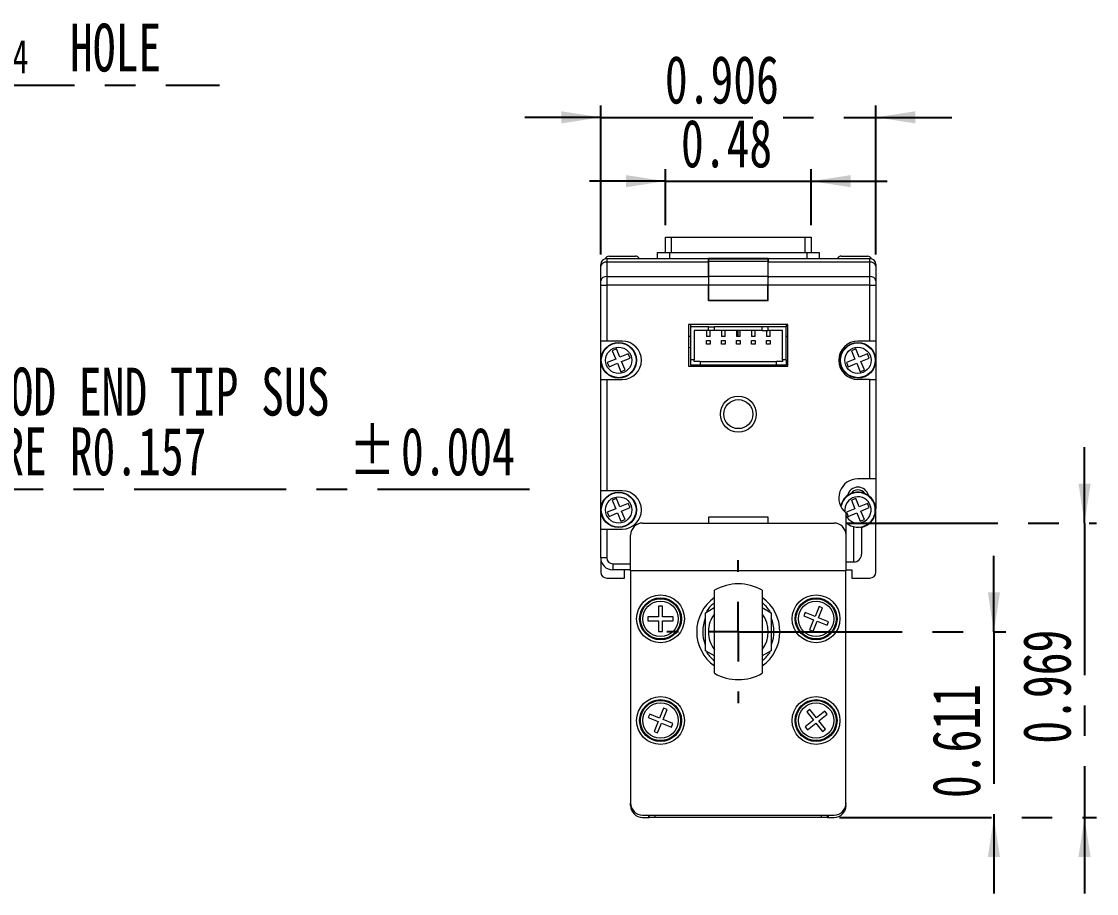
# Paper-space layout '시트2_ENG' of a CAD drawing. Header units: inches. Extents: x 0.2 to 16.3, y 0.2 to 11.5.
# Drawn here: x 9.967 to 13.504, y 6.301 to 9.17 of the extents above; entities that cross this region are included whole.
import ezdxf

# ---------------------------------------------------------------- set-up
doc = ezdxf.new("R2010")
doc.units = ezdxf.units.IN
doc.header["$MEASUREMENT"] = 0
doc.linetypes.add('CENTERX2', pattern=[0.8, 0.5, -0.1, 0.1, -0.1])
doc.layers.add('CENTER_LINE', color=7, linetype='CENTERX2')
doc.styles.add('SLDTEXTSTYLE0', font='TXT', dxfattribs={"width": 0.7})
doc.dimstyles.new('SLDDIMSTYLE11', dxfattribs={"dimtxt": 0.15748, "dimasz": 0.13, "dimexe": 0, "dimexo": 0.0625, "dimgap": 0.03937, "dimtad": 0, "dimtih": 1, "dimtoh": 1, "dimdec": 3, "dimrnd": 1e-09, "dimdsep": 46, "dimtxsty": 'SLDTEXTSTYLE0', "dimsah": 1, "dimcen": 0, "dimadec": 0, "dimazin": 2, "dimtol": 1, "dimtp": 0.003937, "dimtm": 0.003937, "dimtfac": 1, "dimtdec": 3, "dimtmove": 0, "dimatfit": 3, "dimfxl": 1, "dimfrac": 2, "dimtolj": 1, "dimarcsym": 0})
doc.dimstyles.new('SLDDIMSTYLE14', dxfattribs={"dimtxt": 0.15748, "dimasz": 0.13, "dimexe": 0, "dimexo": 0.0625, "dimgap": 0.03937, "dimtad": 0, "dimtih": 1, "dimtoh": 1, "dimdec": 3, "dimrnd": 1e-09, "dimzin": 12, "dimdsep": 46, "dimtxsty": 'SLDTEXTSTYLE0', "dimsah": 1, "dimcen": 0, "dimadec": 0, "dimazin": 3, "dimtfac": 1, "dimtdec": 3, "dimtofl": 0, "dimtmove": 0, "dimatfit": 3, "dimfxl": 1, "dimfrac": 2, "dimtolj": 1, "dimtzin": 12, "dimarcsym": 0})
doc.dimstyles.new('SLDDIMSTYLE4', dxfattribs={"dimtxt": 0.15748, "dimasz": 0.13, "dimexe": 0, "dimexo": 0.0625, "dimgap": 0.03937, "dimtad": 1, "dimdec": 3, "dimrnd": 1e-09, "dimdsep": 46, "dimtxsty": 'SLDTEXTSTYLE0', "dimsah": 1, "dimcen": 0.09, "dimadec": 0, "dimazin": 2, "dimtfac": 1, "dimtdec": 3, "dimtmove": 0, "dimatfit": 0, "dimfxl": 1, "dimfrac": 2, "dimtolj": 1, "dimtzin": 12, "dimarcsym": 0})

# ---------------------------------------------------------------- blocks, each defined once
blk = doc.blocks.new('_D_53')
at = {"layer": 'CENTER_LINE'}
for p, q in [((8.3132, 7.2209), (8.8416, 8.96)), ((8.8416, 8.96), (10.6182, 8.96)), ((8.2777, 7.1041), (8.3132, 7.2209)), ((8.2777, 7.1041), (8.2051, 6.8649))]:
    blk.add_line(p, q, dxfattribs=at)
for points in [[(8.3132, 7.2209), (8.3701, 7.3395), (8.3319, 7.3511)], [(8.2777, 7.1041), (8.2208, 6.9856), (8.2591, 6.9739)]]:
    blk.add_solid(points, dxfattribs=at)
at = {"layer": 'CENTER_LINE', "attachment_point": 1, "style": 'SLDTEXTSTYLE0'}
for s, insert, char_height in [('%%c', (8.9041, 9.163), 0.15748), ('HOLE', (10.1266, 9.163), 0.15748), ('0.122', (9.0785, 9.163), 0.15748), ('±0.004', (9.6224, 9.1099), 0.11024)]:
    blk.add_mtext(s, dxfattribs=dict(at, insert=insert, char_height=char_height))
blk = doc.blocks.new('_D_54')
at = {"layer": 'CENTER_LINE'}
for p, q in [((12.0856, 8.5003), (12.0856, 8.684)), ((12.5659, 8.5003), (12.5659, 8.684)), ((12.0856, 8.6447), (11.8356, 8.6447)), ((12.0856, 8.6447), (12.5659, 8.6447)), ((12.5659, 8.6447), (12.8159, 8.6447))]:
    blk.add_line(p, q, dxfattribs=at)
for points in [[(12.0856, 8.6447), (11.9556, 8.6647), (11.9556, 8.6247)], [(12.5659, 8.6447), (12.6959, 8.6247), (12.6959, 8.6647)]]:
    blk.add_solid(points, dxfattribs=at)
at = {"layer": 'CENTER_LINE', "insert": (12.137, 8.8477), "char_height": 0.15748, "attachment_point": 1, "style": 'SLDTEXTSTYLE0'}
blk.add_mtext('0.48', dxfattribs=at)
blk = doc.blocks.new('_D_55')
at = {"layer": 'CENTER_LINE'}
for p, q in [((11.873, 8.404), (11.873, 8.894)), ((12.7785, 8.404), (12.7785, 8.894)), ((11.873, 8.8546), (11.623, 8.8546)), ((11.873, 8.8546), (12.7785, 8.8546)), ((12.7785, 8.8546), (13.0285, 8.8546))]:
    blk.add_line(p, q, dxfattribs=at)
for points in [[(11.873, 8.8546), (11.743, 8.8746), (11.743, 8.8346)], [(12.7785, 8.8546), (12.9085, 8.8346), (12.9085, 8.8746)]]:
    blk.add_solid(points, dxfattribs=at)
at = {"layer": 'CENTER_LINE', "insert": (12.0842, 9.0576), "char_height": 0.15748, "attachment_point": 1, "style": 'SLDTEXTSTYLE0'}
blk.add_mtext('0.906', dxfattribs=at)
blk = doc.blocks.new('_D_56')
at = {"layer": 'CENTER_LINE'}
for p, q in [((13.465, 7.52), (13.465, 7.77)), ((12.68, 7.52), (13.5043, 7.52)), ((13.465, 7.52), (13.465, 6.5515)), ((12.6584, 6.5515), (13.5043, 6.5515)), ((13.465, 6.5515), (13.465, 6.3015))]:
    blk.add_line(p, q, dxfattribs=at)
for points in [[(13.465, 7.52), (13.485, 7.65), (13.445, 7.65)], [(13.465, 6.5515), (13.445, 6.4215), (13.485, 6.4215)]]:
    blk.add_solid(points, dxfattribs=at)
at = {"layer": 'CENTER_LINE', "insert": (13.262, 6.7943), "char_height": 0.15748, "attachment_point": 1, "rotation": 90, "style": 'SLDTEXTSTYLE0'}
blk.add_mtext('0.969', dxfattribs=at)
blk = doc.blocks.new('_D_57')
at = {"layer": 'CENTER_LINE'}
for p, q in [((13.1668, 7.1625), (13.1668, 7.4125)), ((12.3651, 7.1625), (13.2061, 7.1625)), ((13.1668, 7.1625), (13.1668, 6.5515)), ((12.6584, 6.5515), (13.2061, 6.5515)), ((13.1668, 6.5515), (13.1668, 6.3015))]:
    blk.add_line(p, q, dxfattribs=at)
for points in [[(13.1668, 7.1625), (13.1868, 7.2925), (13.1468, 7.2925)], [(13.1668, 6.5515), (13.1468, 6.4215), (13.1868, 6.4215)]]:
    blk.add_solid(points, dxfattribs=at)
at = {"layer": 'CENTER_LINE', "insert": (12.9638, 6.6155), "char_height": 0.15748, "attachment_point": 1, "rotation": 90, "style": 'SLDTEXTSTYLE0'}
blk.add_mtext('0.611', dxfattribs=at)
blk = doc.blocks.new('SW_CENTERMARKSYMBOL_15')
at = {"layer": 'CENTER_LINE', "color": 0}
for p, q in [((0, 0.1969), (0, 0.2354)), ((0, 0), (0, 0.0984)), ((-0.1969, 0), (-0.2354, 0)), ((0, 0), (-0.0984, 0)), ((0, 0), (0, -0.0984)), ((0, 0), (0.0984, 0)), ((0.1969, 0), (0.2354, 0)), ((0, -0.1969), (0, -0.2354))]:
    blk.add_line(p, q, dxfattribs=at)
blk = doc.blocks.new('_D_70')
at = {"layer": 'CENTER_LINE'}
for p, q in [((9.3462, 7.2989), (9.5382, 7.6315)), ((9.5382, 7.6315), (11.7005, 7.6315)), ((9.2674, 7.1625), (9.3462, 7.2989))]:
    blk.add_line(p, q, dxfattribs=at)
blk.add_solid([(9.3462, 7.2989), (9.4285, 7.4015), (9.3938, 7.4215)], dxfattribs=at)
at = {"layer": 'CENTER_LINE', "char_height": 0.15748, "attachment_point": 1, "style": 'SLDTEXTSTYLE0'}
for s, insert in [('ROD END TIP SUS', (9.8557, 8.0313)), ('SPHERE R0.157', (9.6007, 7.8345)), ('%%p', (11.0464, 7.8345)), ('0.004', (11.2156, 7.8345))]:
    blk.add_mtext(s, dxfattribs=dict(at, insert=insert))

psp = doc.layouts.new('시트2_ENG')

# ---------------------------------------------------------------- linework, layer by layer
at = {"color": 7, "linetype": 'Continuous', "lineweight": 18}
for p, q in [((12.0856, 8.4098), (12.0856, 8.4609)), ((12.0856, 8.4609), (12.1052, 8.4609)), ((12.1052, 8.4609), (12.5462, 8.4609)), ((12.5462, 8.4609), (12.5659, 8.4609)), ((12.5659, 8.4609), (12.5659, 8.4098)), ((11.8926, 8.3901), (11.8926, 8.3785)), ((11.8926, 8.3901), (12.2273, 8.3901)), ((11.9005, 8.398), (11.9076, 8.398)), ((11.9076, 8.398), (11.9872, 8.398)), ((12.06, 8.3901), (12.06, 8.4098)), ((12.06, 8.4098), (12.0993, 8.4098)), ((12.0993, 8.4098), (12.0993, 8.3901)), ((12.0993, 8.4098), (12.5521, 8.4098)), ((12.4241, 8.3901), (12.2273, 8.3901)), ((12.2282, 8.3901), (12.2273, 8.3883)), ((12.2273, 8.3901), (12.2273, 8.3785)), ((12.2273, 8.3883), (12.2274, 8.388)), ((12.424, 8.388), (12.2274, 8.388)), ((12.2282, 8.3901), (12.4233, 8.3901)), ((12.4233, 8.3901), (12.4241, 8.3883)), ((12.4241, 8.3883), (12.424, 8.388)), ((12.4241, 8.3901), (12.7588, 8.3901)), ((12.4241, 8.3785), (12.4241, 8.3901)), ((12.5521, 8.3901), (12.5521, 8.4098)), ((12.5521, 8.4098), (12.5915, 8.4098)), ((12.5915, 8.4098), (12.5915, 8.3901)), ((12.6643, 8.398), (12.6713, 8.398)), ((12.6713, 8.398), (12.7509, 8.398)), ((12.7588, 8.3785), (12.7588, 8.3901)), ((11.873, 8.3646), (11.873, 8.3704)), ((11.873, 8.3168), (11.873, 8.3646)), ((11.8926, 8.3785), (11.8926, 8.3307)), ((12.2273, 8.3785), (11.8926, 8.3785)), ((12.2273, 8.3785), (12.2273, 8.3307)), ((12.228, 8.3307), (12.2276, 8.38)), ((12.4238, 8.38), (12.2276, 8.38)), ((12.4234, 8.3307), (12.4238, 8.38)), ((12.7588, 8.3785), (12.4241, 8.3785)), ((12.4241, 8.3307), (12.4241, 8.3785)), ((12.7588, 8.3307), (12.7588, 8.3785)), ((12.7785, 8.3704), (12.7785, 8.3646)), ((12.7785, 8.3646), (12.7785, 8.3168)), ((11.873, 8.3029), (11.873, 8.3168)), ((11.8926, 8.3307), (11.8926, 8.3029)), ((11.8926, 8.3307), (12.2273, 8.3307)), ((12.2273, 8.3307), (12.2273, 8.3029)), ((12.4234, 8.3307), (12.228, 8.3307)), ((12.4241, 8.3307), (12.7588, 8.3307)), ((12.4241, 8.3029), (12.4241, 8.3307)), ((12.7588, 8.3029), (12.7588, 8.3307)), ((12.7785, 8.3168), (12.7785, 8.3029)), ((11.873, 8.1184), (11.873, 8.3029)), ((11.873, 8.3029), (11.8926, 8.3029)), ((11.8926, 8.3029), (11.8926, 8.1184)), ((12.2273, 8.3029), (11.8926, 8.3029)), ((12.2273, 8.3029), (12.2273, 8.2523)), ((12.2275, 8.272), (12.2273, 8.2953)), ((12.4233, 8.3029), (12.2281, 8.3029)), ((12.2281, 8.2523), (12.2281, 8.3029)), ((12.4233, 8.2523), (12.4233, 8.3029)), ((12.4239, 8.272), (12.4241, 8.2953)), ((12.4241, 8.2523), (12.4241, 8.3029)), ((12.7588, 8.3029), (12.4241, 8.3029)), ((12.7588, 8.3029), (12.7785, 8.3029)), ((12.7588, 8.1184), (12.7588, 8.3029)), ((12.7785, 8.3029), (12.7785, 8.1184)), ((12.2276, 8.272), (12.2273, 8.272)), ((12.2273, 8.2523), (12.4241, 8.2523)), ((12.2276, 8.2523), (12.2276, 8.272)), ((12.4233, 8.2523), (12.2281, 8.2523)), ((12.4238, 8.2523), (12.4238, 8.272)), ((12.4238, 8.272), (12.4241, 8.272)), ((12.4891, 8.1735), (12.1623, 8.1735)), ((12.1623, 8.1735), (12.1623, 8.0357)), ((12.1682, 8.1735), (12.1682, 8.1657)), ((12.4832, 8.1735), (12.4832, 8.1657)), ((12.4891, 8.0357), (12.4891, 8.1735)), ((12.1682, 8.1657), (12.1682, 8.0574)), ((12.2273, 8.1657), (12.1682, 8.1657)), ((12.18, 8.1539), (12.18, 8.0574)), ((12.2273, 8.1539), (12.18, 8.1539)), ((12.2214, 8.1539), (12.2214, 8.1342)), ((12.2273, 8.1539), (12.2273, 8.1657)), ((12.2273, 8.1657), (12.247, 8.1657)), ((12.247, 8.1539), (12.2273, 8.1539)), ((12.2332, 8.1342), (12.2332, 8.1539)), ((12.247, 8.1539), (12.247, 8.1657)), ((12.4045, 8.1657), (12.247, 8.1657)), ((12.4045, 8.1539), (12.247, 8.1539)), ((12.2706, 8.1539), (12.2706, 8.1342)), ((12.2824, 8.1342), (12.2824, 8.1539)), ((12.3198, 8.1539), (12.3198, 8.1342)), ((12.3316, 8.1342), (12.3316, 8.1539)), ((12.369, 8.1539), (12.369, 8.1342)), ((12.3808, 8.1342), (12.3808, 8.1539)), ((12.4045, 8.1539), (12.4045, 8.1657)), ((12.4241, 8.1657), (12.4045, 8.1657)), ((12.4045, 8.1539), (12.4241, 8.1539)), ((12.4182, 8.1539), (12.4182, 8.1342)), ((12.4241, 8.1539), (12.4241, 8.1657)), ((12.4832, 8.1657), (12.4241, 8.1657)), ((12.4714, 8.1539), (12.4241, 8.1539)), ((12.43, 8.1342), (12.43, 8.1539)), ((12.4714, 8.0574), (12.4714, 8.1539)), ((12.4832, 8.0574), (12.4832, 8.1657)), ((11.8926, 8.1184), (11.873, 8.1184)), ((11.873, 7.9924), (11.873, 8.1184)), ((11.9438, 8.1184), (11.8926, 8.1184)), ((12.1682, 8.1342), (12.1623, 8.1342)), ((12.2332, 8.1342), (12.2214, 8.1342)), ((12.2214, 8.1086), (12.2214, 8.1204)), ((12.2214, 8.1204), (12.2332, 8.1204)), ((12.2332, 8.1086), (12.2214, 8.1086)), ((12.2332, 8.1204), (12.2332, 8.1086)), ((12.2824, 8.1342), (12.2706, 8.1342)), ((12.2706, 8.1204), (12.2824, 8.1204)), ((12.2706, 8.1086), (12.2706, 8.1204)), ((12.2824, 8.1086), (12.2706, 8.1086)), ((12.2824, 8.1204), (12.2824, 8.1086)), ((12.3316, 8.1342), (12.3198, 8.1342)), ((12.3198, 8.1086), (12.3198, 8.1204)), ((12.3198, 8.1204), (12.3316, 8.1204)), ((12.3316, 8.1086), (12.3198, 8.1086)), ((12.3316, 8.1204), (12.3316, 8.1086)), ((12.3808, 8.1342), (12.369, 8.1342)), ((12.369, 8.1086), (12.369, 8.1204)), ((12.369, 8.1204), (12.3808, 8.1204)), ((12.3808, 8.1086), (12.369, 8.1086)), ((12.3808, 8.1204), (12.3808, 8.1086)), ((12.43, 8.1342), (12.4182, 8.1342)), ((12.4182, 8.1086), (12.4182, 8.1204)), ((12.4182, 8.1204), (12.43, 8.1204)), ((12.43, 8.1086), (12.4182, 8.1086)), ((12.43, 8.1204), (12.43, 8.1086)), ((12.4891, 8.1342), (12.4832, 8.1342)), ((12.7588, 8.1184), (12.7194, 8.1184)), ((12.7785, 8.1184), (12.7588, 8.1184)), ((12.7785, 8.1184), (12.7785, 7.9924)), ((11.9246, 8.0928), (11.9108, 8.0871)), ((11.9108, 8.0871), (11.9222, 8.0595)), ((11.9361, 8.0652), (11.9246, 8.0928)), ((11.9637, 8.0767), (11.9361, 8.0652)), ((11.9694, 8.0628), (11.9637, 8.0767)), ((12.1623, 8.0967), (12.1682, 8.0988)), ((12.712, 8.0928), (12.6982, 8.0871)), ((12.6982, 8.0871), (12.7096, 8.0595)), ((12.7235, 8.0652), (12.712, 8.0928)), ((12.7511, 8.0767), (12.7235, 8.0652)), ((12.7568, 8.0628), (12.7511, 8.0767)), ((11.9222, 8.0595), (11.8946, 8.048)), ((11.8946, 8.048), (11.9003, 8.0342)), ((11.9003, 8.0342), (11.928, 8.0457)), ((11.928, 8.0457), (11.9394, 8.018)), ((11.9418, 8.0514), (11.9694, 8.0628)), ((11.9532, 8.0237), (11.9418, 8.0514)), ((12.1623, 8.0357), (12.4891, 8.0357)), ((12.18, 8.0574), (12.1682, 8.0574)), ((12.1682, 8.0574), (12.1682, 8.0397)), ((12.1997, 8.0397), (12.1682, 8.0397)), ((12.18, 8.0515), (12.18, 8.0574)), ((12.1997, 8.0515), (12.18, 8.0515)), ((12.1997, 8.0515), (12.1997, 8.0397)), ((12.1997, 8.0515), (12.4517, 8.0515)), ((12.4517, 8.0397), (12.1997, 8.0397)), ((12.4714, 8.0515), (12.4517, 8.0515)), ((12.4517, 8.0397), (12.4517, 8.0515)), ((12.4832, 8.0397), (12.4517, 8.0397)), ((12.4832, 8.0574), (12.4714, 8.0574)), ((12.4714, 8.0574), (12.4714, 8.0515)), ((12.4832, 8.0574), (12.4832, 8.0397)), ((12.4832, 8.0534), (12.4891, 8.049)), ((12.7096, 8.0595), (12.682, 8.048)), ((12.682, 8.048), (12.6877, 8.0342)), ((12.6877, 8.0342), (12.7154, 8.0457)), ((12.7154, 8.0457), (12.7268, 8.018)), ((12.7292, 8.0514), (12.7568, 8.0628)), ((12.7407, 8.0237), (12.7292, 8.0514)), ((11.9394, 8.018), (11.9532, 8.0237)), ((12.7268, 8.018), (12.7407, 8.0237)), ((11.873, 7.6263), (11.873, 7.9924)), ((11.873, 7.9924), (11.8926, 7.9924)), ((11.8926, 7.9924), (11.8926, 7.6263)), ((11.8926, 7.9924), (11.9438, 7.9924)), ((12.7588, 7.9924), (12.7194, 7.9924)), ((12.7588, 7.6657), (12.7588, 7.9924)), ((12.7588, 7.9924), (12.7785, 7.9924)), ((12.7785, 7.9924), (12.7785, 7.6657)), ((12.7588, 7.6657), (12.7194, 7.6657)), ((12.7785, 7.6657), (12.7588, 7.6657)), ((12.7785, 7.6657), (12.7785, 7.5672)), ((11.8926, 7.6263), (11.873, 7.6263)), ((11.873, 7.5003), (11.873, 7.6263)), ((11.9438, 7.6263), (11.8926, 7.6263)), ((11.9246, 7.6007), (11.9108, 7.595)), ((11.9108, 7.595), (11.9222, 7.5673)), ((11.9361, 7.5731), (11.9246, 7.6007)), ((11.9637, 7.5845), (11.9361, 7.5731)), ((11.9418, 7.5593), (11.9694, 7.5707)), ((11.9694, 7.5707), (11.9637, 7.5845)), ((12.712, 7.6007), (12.6982, 7.595)), ((12.6982, 7.595), (12.7096, 7.5673)), ((12.7235, 7.5731), (12.712, 7.6007)), ((12.7511, 7.5845), (12.7235, 7.5731)), ((12.7292, 7.5593), (12.7568, 7.5707)), ((12.7568, 7.5707), (12.7511, 7.5845)), ((11.9222, 7.5673), (11.8946, 7.5559)), ((11.8946, 7.5559), (11.9003, 7.5421)), ((11.9003, 7.5421), (11.928, 7.5535)), ((11.928, 7.5535), (11.9394, 7.5259)), ((11.9532, 7.5316), (11.9418, 7.5593)), ((12.4241, 7.5397), (12.2273, 7.5397)), ((12.2273, 7.5397), (12.2273, 7.52)), ((12.4241, 7.52), (12.4241, 7.5397)), ((12.68, 7.5535), (12.68, 7.4806)), ((12.7096, 7.5673), (12.682, 7.5559)), ((12.682, 7.5559), (12.6877, 7.5421)), ((12.6877, 7.5421), (12.7154, 7.5535)), ((12.7154, 7.5535), (12.7268, 7.5259)), ((12.7407, 7.5316), (12.7292, 7.5593)), ((12.7785, 7.3586), (12.7785, 7.5672)), ((11.873, 7.4058), (11.873, 7.5003)), ((11.873, 7.5003), (11.8926, 7.5003)), ((11.8926, 7.5003), (11.8926, 7.4058)), ((11.8926, 7.5003), (11.9438, 7.5003)), ((11.9394, 7.5259), (11.9532, 7.5316)), ((12.0108, 7.52), (12.6407, 7.52)), ((12.7268, 7.5259), (12.7407, 7.5316)), ((12.7312, 7.5043), (12.7312, 7.5061)), ((12.7312, 7.5043), (12.7312, 7.4609)), ((11.9714, 7.3625), (11.9714, 7.4806)), ((12.68, 7.4806), (12.68, 7.3625)), ((12.7312, 7.4609), (12.7312, 7.4176)), ((11.8926, 7.4058), (11.873, 7.4058)), ((11.873, 7.4058), (11.873, 7.3586)), ((11.9123, 7.3861), (11.9123, 7.3665)), ((11.9714, 7.3665), (11.9123, 7.3665)), ((11.9517, 7.3389), (11.9517, 7.3665)), ((11.9714, 7.3625), (11.9714, 6.5987)), ((12.68, 7.3625), (11.9714, 7.3625)), ((12.68, 7.392), (12.7056, 7.392)), ((12.68, 7.3665), (12.6997, 7.3665)), ((12.68, 6.5987), (12.68, 7.3625)), ((12.6997, 7.3665), (12.6997, 7.3389)), ((11.8926, 7.3389), (11.9517, 7.3389)), ((12.6997, 7.3389), (12.7588, 7.3389)), ((12.247, 7.0261), (12.247, 7.2989)), ((12.4045, 7.2989), (12.4045, 7.1625)), ((12.0636, 7.2464), (12.0636, 7.2112)), ((12.076, 7.2464), (12.0636, 7.2464)), ((12.076, 7.2112), (12.076, 7.2464)), ((12.2174, 7.225), (12.2465, 7.2418)), ((12.2231, 7.2283), (12.2231, 7.2325)), ((12.4045, 7.2421), (12.434, 7.225)), ((12.4278, 7.2325), (12.4278, 7.2286)), ((12.5456, 7.2263), (12.541, 7.2148)), ((12.5782, 7.2131), (12.5456, 7.2263)), ((12.5914, 7.2457), (12.5782, 7.2131)), ((12.5897, 7.2085), (12.6029, 7.241)), ((12.6029, 7.241), (12.5914, 7.2457)), ((12.0285, 7.2112), (12.0285, 7.1988)), ((12.0636, 7.2112), (12.0285, 7.2112)), ((12.0285, 7.1988), (12.0636, 7.1988)), ((12.0636, 7.1988), (12.0636, 7.1637)), ((12.1111, 7.2112), (12.076, 7.2112)), ((12.076, 7.1988), (12.1111, 7.1988)), ((12.076, 7.1637), (12.076, 7.1988)), ((12.1111, 7.1988), (12.1111, 7.2112)), ((12.541, 7.2148), (12.5735, 7.2016)), ((12.5735, 7.2016), (12.5604, 7.169)), ((12.5719, 7.1644), (12.585, 7.197)), ((12.585, 7.197), (12.6176, 7.1838)), ((12.6223, 7.1953), (12.5897, 7.2085)), ((12.6176, 7.1838), (12.6223, 7.1953)), ((12.0636, 7.1637), (12.076, 7.1637)), ((12.4045, 7.1625), (12.4045, 7.0261)), ((12.5604, 7.169), (12.5719, 7.1644)), ((12.1951, 7.1184), (12.196, 7.1184)), ((12.4554, 7.1184), (12.4563, 7.1184)), ((12.2469, 7.083), (12.2174, 7.1)), ((12.2231, 7.0925), (12.2231, 7.0967)), ((12.434, 7.1), (12.4042, 7.0828)), ((12.4278, 7.0965), (12.4278, 7.0925)), ((12.0799, 6.911), (12.0664, 6.8785)), ((12.0779, 6.8737), (12.0913, 6.9062)), ((12.0913, 6.9062), (12.0799, 6.911)), ((12.5609, 6.9067), (12.5512, 6.899)), ((12.5512, 6.899), (12.5729, 6.8714)), ((12.5827, 6.8791), (12.5609, 6.9067)), ((12.6103, 6.9008), (12.5827, 6.8791)), ((12.6179, 6.8911), (12.6103, 6.9008)), ((12.034, 6.8919), (12.0292, 6.8804)), ((12.0292, 6.8804), (12.0617, 6.867)), ((12.0664, 6.8785), (12.034, 6.8919)), ((12.0617, 6.867), (12.0483, 6.8345)), ((12.1104, 6.8603), (12.0779, 6.8737)), ((12.5729, 6.8714), (12.5453, 6.8497)), ((12.5903, 6.8693), (12.6179, 6.8911)), ((12.6121, 6.8417), (12.5903, 6.8693)), ((12.0483, 6.8345), (12.0598, 6.8298)), ((12.0598, 6.8298), (12.0732, 6.8623)), ((12.0732, 6.8623), (12.1056, 6.8489)), ((12.1056, 6.8489), (12.1104, 6.8603)), ((12.5453, 6.8497), (12.553, 6.8399)), ((12.553, 6.8399), (12.5806, 6.8617)), ((12.5806, 6.8617), (12.6023, 6.8341)), ((12.6023, 6.8341), (12.6121, 6.8417)), ((11.9714, 6.5909), (11.9714, 6.5987)), ((12.68, 6.5909), (12.68, 6.5987)), ((12.0108, 6.5594), (12.6407, 6.5594)), ((12.0108, 6.5515), (12.0304, 6.5515)), ((12.0304, 6.5594), (12.0304, 6.5515)), ((12.0304, 6.5515), (12.0324, 6.5515)), ((12.0324, 6.5515), (12.0324, 6.5594)), ((12.0521, 6.5515), (12.0324, 6.5515)), ((12.5993, 6.5515), (12.0521, 6.5515)), ((12.619, 6.5515), (12.5993, 6.5515)), ((12.619, 6.5515), (12.619, 6.5594)), ((12.619, 6.5515), (12.621, 6.5515)), ((12.621, 6.5594), (12.621, 6.5515)), ((12.621, 6.5515), (12.6407, 6.5515))]:
    psp.add_line(p, q, dxfattribs=at)
at = {"color": 8, "linetype": 'Continuous', "lineweight": 18}
for p, q in [((12.1052, 8.4609), (12.1052, 8.4098)), ((12.5462, 8.4098), (12.5462, 8.4609)), ((12.3257, 8.1342), (12.3257, 8.1539)), ((12.7056, 7.4609), (12.7056, 7.5079)), ((12.7056, 7.392), (12.7056, 7.4609)), ((11.9123, 7.3861), (11.9714, 7.3861)), ((12.0521, 6.5515), (12.0521, 6.5594)), ((12.5993, 6.5515), (12.5993, 6.5594))]:
    psp.add_line(p, q, dxfattribs=at)
at = {"color": 7, "linetype": 'Continuous', "lineweight": 18, "flags": 128}
psp.add_lwpolyline([(12.7778, 7.562), (12.7781, 7.5634), (12.7785, 7.5672)], dxfattribs=at)
at = {"color": 7, "linetype": 'Continuous', "lineweight": 18}
for centre, radius in [((11.932, 8.0554), 0.0584), ((11.932, 8.0554), 0.0571), ((12.7194, 8.0554), 0.0584), ((12.7194, 8.0554), 0.0571), ((11.932, 8.0554), 0.0433), ((12.7194, 8.0554), 0.0433), ((12.3257, 7.8783), 0.0591), ((12.3257, 7.8783), 0.0477), ((11.932, 7.5633), 0.0584), ((11.932, 7.5633), 0.0571), ((11.932, 7.5633), 0.0433), ((12.0698, 7.205), 0.0787), ((12.0698, 7.205), 0.0689), ((12.0698, 7.205), 0.0661), ((12.0698, 7.205), 0.0582), ((12.5816, 7.205), 0.0787), ((12.5816, 7.205), 0.0689), ((12.5816, 7.205), 0.0661), ((12.5816, 7.205), 0.0582), ((12.0698, 6.8704), 0.0787), ((12.0698, 6.8704), 0.0689), ((12.0698, 6.8704), 0.0661), ((12.5816, 6.8704), 0.0787), ((12.5816, 6.8704), 0.0689), ((12.5816, 6.8704), 0.0661), ((12.0698, 6.8704), 0.0582), ((12.5816, 6.8704), 0.0582)]:
    psp.add_circle(centre, radius, dxfattribs=at)
for centre, radius, start, end in [((11.8926, 8.3704), 0.0197, 90, 180), ((11.9005, 8.3842), 0.0138, 90, 157.4076), ((11.9872, 8.3842), 0.0138, 25.3769, 90), ((12.6643, 8.3842), 0.0138, 90, 154.6231), ((12.7509, 8.3842), 0.0138, 22.5924, 90), ((12.7588, 8.3704), 0.0197, 0, 90), ((11.8902, 8.3611), 0.0176, 81.9505, 168.5782), ((12.7612, 8.3611), 0.0176, 11.4218, 98.0495), ((11.8902, 8.3133), 0.0176, 81.9505, 168.5782), ((12.7612, 8.3133), 0.0176, 11.4218, 98.0495), ((11.9438, 8.0554), 0.063, 270, 90), ((12.7194, 8.0554), 0.063, 90, 270), ((12.7194, 7.6027), 0.063, 90, 231.3178), ((11.9438, 7.5633), 0.063, 270, 90), ((12.7194, 7.5633), 0.0584, 22.5227, 167.5778), ((12.7194, 7.6027), 0.0354, 12.442, 167.558), ((12.7194, 7.6027), 0.0266, 33.3512, 146.6488), ((12.7194, 7.5633), 0.0584, 277.7757, 22.5227), ((12.0108, 7.4806), 0.0394, 90, 180), ((12.6407, 7.4806), 0.0394, 0, 90), ((11.9123, 7.4058), 0.0394, 180, 270), ((11.9123, 7.4058), 0.0197, 180, 270), ((12.7056, 7.4176), 0.0256, 270, 0), ((11.8926, 7.3586), 0.0197, 180, 270), ((12.7588, 7.3586), 0.0197, 270, 0), ((12.3257, 7.1625), 0.1575, 60, 120), ((12.3257, 7.1625), 0.137, 125.0795, 234.9205), ((12.3255, 7.1625), 0.124, 129.2726, 145.6287), ((12.3257, 7.1625), 0.137, 305.0795, 54.9205), ((12.3255, 7.1625), 0.124, 34.3713, 50.4441), ((12.3257, 7.1625), 0.0984, 143.1301, 180), ((12.3257, 7.1625), 0.0984, 323.1301, 36.8699), ((12.3257, 7.1625), 0.1173, 157.7736, 201.4554), ((12.3257, 7.1625), 0.1173, 338.9091, 22.4742), ((12.3257, 7.1625), 0.0984, 180, 216.8699), ((12.3255, 7.1625), 0.124, 214.3713, 230.7274), ((12.3255, 7.1625), 0.124, 309.5559, 325.6287), ((12.3257, 7.1625), 0.1575, 240, 300), ((12.0108, 6.5987), 0.0394, 180, 270), ((12.0108, 6.5909), 0.0394, 180, 270), ((12.6407, 6.5987), 0.0394, 270, 0), ((12.6407, 6.5909), 0.0394, 270, 0)]:
    psp.add_arc(centre, radius, start, end, dxfattribs=at)
at = {"color": 8, "linetype": 'Continuous', "lineweight": 18}
for radius, start, end in [(0.0571, 226.3675, 169.2582), (0.0433, 204.6817, 189.118)]:
    psp.add_arc((12.7194, 7.5633), radius, start, end, dxfattribs=at)
at = {"color": 7, "linetype": 'Continuous', "lineweight": 18}
for points, knots in [([(12.2276, 8.38), (12.2276, 8.3825), (12.2275, 8.3871), (12.2275, 8.3877), (12.2274, 8.388)], [0, 0, 0, 0, 0.557681, 1, 1, 1, 1]), ([(12.424, 8.388), (12.4239, 8.3876), (12.4239, 8.3867), (12.4238, 8.382), (12.4238, 8.38)], [0, 0, 0, 0, 0.557682, 1, 1, 1, 1]), ([(12.228, 8.3307), (12.2281, 8.3262), (12.2281, 8.318), (12.2281, 8.3075), (12.2281, 8.3029)], [0, 0, 0, 0, 0.557568, 1, 1, 1, 1]), ([(12.4234, 8.3307), (12.4234, 8.3262), (12.4233, 8.318), (12.4233, 8.3075), (12.4233, 8.3029)], [0, 0, 0, 0, 0.557568, 1, 1, 1, 1]), ([(12.2174, 7.1), (12.2174, 7.1053), (12.2174, 7.1285), (12.2174, 7.1704), (12.2174, 7.2067), (12.2174, 7.225)], [0, 0, 0, 0, 0.126972, 0.560077, 1, 1, 1, 1]), ([(12.434, 7.225), (12.434, 7.207), (12.434, 7.1707), (12.434, 7.1288), (12.434, 7.1053), (12.434, 7.1)], [0, 0, 0, 0, 0.4333142, 0.8730283, 1, 1, 1, 1])]:
    psp.add_open_spline(points, degree=3, knots=knots, dxfattribs=at)

# ---------------------------------------------------------------- block references
at = {"layer": 'CENTER_LINE'}
psp.add_blockref('SW_CENTERMARKSYMBOL_15', (12.3257, 7.1625), dxfattribs=at)

# ---------------------------------------------------------------- dimensions: what is measured, and where the dimension line sits
dim = psp.add_diameter_dim_2p(p1=(8.3132, 7.2209), p2=(8.2777, 7.1041), text='<> HOLE', dimstyle='SLDDIMSTYLE11', dxfattribs=at)
dim.commit()
dim.dimension.update_dxf_attribs({"geometry": '_D_53', "text_midpoint": (9.7612, 9.0715), "dimtype": 163})
for base, p1, p2, picture, middle in [((12.77847, 8.85464), (11.87296, 8.36463), (12.77847, 8.36463), '_D_55', (12.32571, 8.85464)), ((12.5659, 8.6447), (12.0856, 8.4609), (12.5659, 8.4609), '_D_54', (12.3257, 8.6447))]:
    dim = psp.add_linear_dim(base=base, p1=p1, p2=p2, dimstyle='SLDDIMSTYLE4', dxfattribs=at)
    dim.commit()
    dim.dimension.update_dxf_attribs({"geometry": picture, "text_midpoint": middle, "dimtype": 160})
dim = psp.add_radius_dim(center=(9.2674, 7.1625), mpoint=(9.3462, 7.2989), text='ROD END TIP SUS\\PSPHERE R0.157 %%p 0.004', dimstyle='SLDDIMSTYLE14', dxfattribs=at)
dim.commit()
dim.dimension.update_dxf_attribs({"geometry": '_D_70', "text_midpoint": (10.6506, 7.8217), "dimtype": 164})
for base, p1, p2, picture, middle in [((13.464977, 6.551487), (12.640674, 7.519991), (12.61902, 6.551487), '_D_56', (13.464977, 7.035739)), ((13.1668, 6.5515), (12.3257, 7.1625), (12.619, 6.5515), '_D_57', (13.1668, 6.857))]:
    dim = psp.add_linear_dim(base=base, p1=p1, p2=p2, angle=90, dimstyle='SLDDIMSTYLE4', dxfattribs=at)
    dim.commit()
    dim.dimension.update_dxf_attribs({"geometry": picture, "text_midpoint": middle, "dimtype": 160})

doc.saveas('drawing.dxf')
